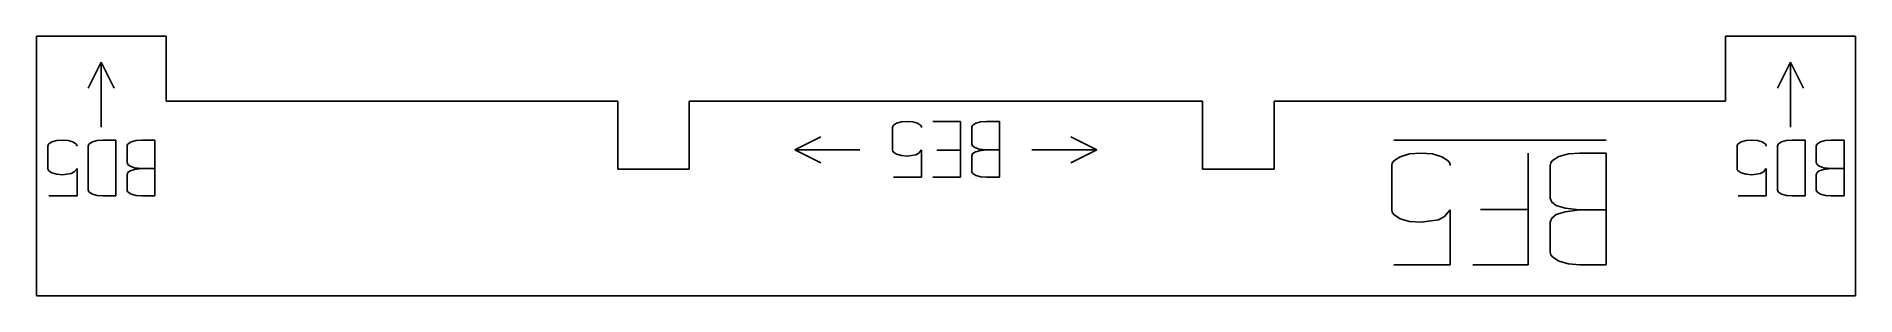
# Model space of a CAD drawing. Header units: millimetres. Extents: x 591 to 731, y -267 to -247.
import ezdxf

# ---------------------------------------------------------------- set-up
doc = ezdxf.new("R2010")
doc.units = ezdxf.units.MM
doc.layers.add('coding', color=2, linetype='Continuous')

msp = doc.modelspace()

# ---------------------------------------------------------------- linework, layer by layer
for p, q in [((600.53, -247.36), (590.53, -247.36)), ((590.53, -247.36), (590.53, -267.36)), ((600.53, -252.36), (600.53, -247.36)), ((720.53, -247.36), (720.53, -252.36)), ((730.53, -247.36), (720.53, -247.36)), ((730.53, -267.36), (730.53, -247.36)), ((635.28, -252.36), (600.53, -252.36)), ((635.28, -257.61), (635.28, -252.36)), ((680.28, -252.36), (640.78, -252.36)), ((640.78, -252.36), (640.78, -257.61)), ((680.28, -257.61), (680.28, -252.36)), ((685.78, -252.36), (685.78, -257.61)), ((720.53, -252.36), (685.78, -252.36)), ((640.78, -257.61), (635.28, -257.61)), ((685.78, -257.61), (680.28, -257.61)), ((590.53, -267.36), (730.53, -267.36))]:
    msp.add_line(p, q)
at = {"layer": 'coding'}
for p, q in [((594.53, -251.36), (595.53, -249.36)), ((595.53, -254.36), (595.53, -249.36)), ((596.53, -251.36), (595.53, -249.36)), ((724.53, -251.36), (725.53, -249.36)), ((725.53, -254.36), (725.53, -249.36)), ((726.53, -251.36), (725.53, -249.36)), ((656.43, -254.31), (656.41, -254.4)), ((656.41, -254.4), (656.43, -254.31)), ((656.41, -254.4), (656.41, -256.11)), ((656.41, -256.11), (656.41, -254.4)), ((656.49, -254.22), (656.43, -254.31)), ((656.43, -254.31), (656.49, -254.22)), ((656.73, -254.06), (656.49, -254.22)), ((656.49, -254.22), (656.73, -254.06)), ((657.1, -253.96), (656.73, -254.06)), ((656.73, -254.06), (657.1, -253.96)), ((657.1, -253.96), (657.54, -253.92)), ((657.54, -253.92), (657.98, -253.96)), ((657.98, -253.96), (658.34, -254.06)), ((658.34, -254.06), (657.98, -253.96)), ((658.34, -254.06), (658.58, -254.22)), ((658.58, -254.22), (658.34, -254.06)), ((658.58, -254.22), (658.64, -254.31)), ((658.64, -254.31), (658.58, -254.22)), ((658.64, -254.31), (658.66, -254.4)), ((658.66, -254.4), (658.64, -254.31)), ((661.66, -253.92), (659.53, -253.92)), ((659.53, -253.92), (661.66, -253.92)), ((661.66, -253.92), (661.66, -258.23)), ((661.66, -256.14), (661.66, -253.92)), ((662.51, -254.4), (662.53, -254.3)), ((662.51, -255.66), (662.51, -254.4)), ((662.53, -254.3), (662.6, -254.21)), ((662.6, -254.21), (662.84, -254.06)), ((662.84, -254.06), (663.2, -253.96)), ((663.2, -253.96), (663.64, -253.92)), ((663.64, -253.92), (664.65, -253.92)), ((664.65, -253.92), (664.65, -256.12)), ((591.43, -255.74), (591.41, -255.84)), ((591.41, -255.84), (591.43, -255.74)), ((591.41, -255.84), (591.41, -257.55)), ((591.41, -257.55), (591.41, -255.84)), ((591.49, -255.65), (591.43, -255.74)), ((591.43, -255.74), (591.49, -255.65)), ((591.73, -255.5), (591.49, -255.65)), ((591.49, -255.65), (591.73, -255.5)), ((592.1, -255.39), (591.73, -255.5)), ((591.73, -255.5), (592.1, -255.39)), ((592.1, -255.39), (592.54, -255.36)), ((592.54, -255.36), (592.98, -255.39)), ((592.98, -255.39), (593.34, -255.5)), ((593.34, -255.5), (592.98, -255.39)), ((593.34, -255.5), (593.58, -255.65)), ((593.58, -255.65), (593.34, -255.5)), ((593.58, -255.65), (593.64, -255.74)), ((593.64, -255.74), (593.58, -255.65)), ((593.64, -255.74), (593.66, -255.84)), ((593.66, -255.84), (593.64, -255.74)), ((594.52, -255.84), (594.54, -255.74)), ((594.52, -259.19), (594.52, -255.84)), ((594.54, -255.74), (594.6, -255.65)), ((594.6, -255.65), (594.84, -255.5)), ((594.84, -255.5), (595.2, -255.39)), ((595.2, -255.39), (595.64, -255.36)), ((595.64, -255.36), (596.66, -255.36)), ((596.66, -255.36), (596.66, -259.67)), ((597.51, -255.84), (597.53, -255.74)), ((597.51, -257.09), (597.51, -255.84)), ((597.53, -255.74), (597.6, -255.65)), ((597.6, -255.65), (597.84, -255.5)), ((597.84, -255.5), (598.2, -255.39)), ((598.2, -255.39), (598.64, -255.36)), ((598.64, -255.36), (599.65, -255.36)), ((599.65, -255.36), (599.65, -257.56)), ((650.91, -255.11), (648.91, -256.11)), ((653.91, -256.11), (648.91, -256.11)), ((650.91, -257.11), (648.91, -256.11)), ((656.41, -256.11), (656.43, -256.21)), ((656.43, -256.21), (656.41, -256.11)), ((658.44, -256.37), (658.66, -256.11)), ((658.66, -256.11), (658.44, -256.37)), ((658.66, -256.11), (658.66, -258.23)), ((658.66, -258.23), (658.66, -256.11)), ((661.66, -256.14), (659.83, -256.14)), ((659.83, -256.14), (661.66, -256.14)), ((661.66, -258.23), (661.66, -256.14)), ((662.57, -255.81), (662.51, -255.66)), ((662.74, -255.94), (662.57, -255.81)), ((663.08, -256.05), (662.74, -255.94)), ((663.09, -256.18), (662.74, -256.29)), ((663.64, -256.12), (663.08, -256.05)), ((663.64, -256.12), (663.09, -256.18)), ((664.65, -256.12), (663.64, -256.12)), ((664.65, -256.12), (664.65, -258.23)), ((667.15, -256.11), (672.15, -256.11)), ((670.15, -255.11), (672.15, -256.11)), ((670.15, -257.11), (672.15, -256.11)), ((711.33, -255.36), (694.99, -255.36)), ((721.43, -255.74), (721.41, -255.84)), ((721.41, -255.84), (721.43, -255.74)), ((721.41, -255.84), (721.41, -257.55)), ((721.41, -257.55), (721.41, -255.84)), ((721.49, -255.65), (721.43, -255.74)), ((721.43, -255.74), (721.49, -255.65)), ((721.73, -255.5), (721.49, -255.65)), ((721.49, -255.65), (721.73, -255.5)), ((722.1, -255.39), (721.73, -255.5)), ((721.73, -255.5), (722.1, -255.39)), ((722.1, -255.39), (722.54, -255.36)), ((722.54, -255.36), (722.98, -255.39)), ((722.98, -255.39), (723.34, -255.5)), ((723.34, -255.5), (722.98, -255.39)), ((723.34, -255.5), (723.58, -255.65)), ((723.58, -255.65), (723.34, -255.5)), ((723.58, -255.65), (723.64, -255.74)), ((723.64, -255.74), (723.58, -255.65)), ((723.64, -255.74), (723.66, -255.84)), ((723.66, -255.84), (723.64, -255.74)), ((724.52, -255.84), (724.54, -255.74)), ((724.52, -259.19), (724.52, -255.84)), ((724.54, -255.74), (724.6, -255.65)), ((724.6, -255.65), (724.84, -255.5)), ((724.84, -255.5), (725.2, -255.39)), ((725.2, -255.39), (725.64, -255.36)), ((725.64, -255.36), (726.66, -255.36)), ((726.66, -255.36), (726.66, -259.67)), ((727.51, -255.84), (727.53, -255.74)), ((727.51, -257.09), (727.51, -255.84)), ((727.53, -255.74), (727.6, -255.65)), ((727.6, -255.65), (727.84, -255.5)), ((727.84, -255.5), (728.2, -255.39)), ((728.2, -255.39), (728.64, -255.36)), ((728.64, -255.36), (729.65, -255.36)), ((729.65, -255.36), (729.65, -257.56)), ((591.41, -257.55), (591.43, -257.65)), ((591.43, -257.65), (591.41, -257.55)), ((593.44, -257.8), (593.66, -257.55)), ((593.66, -257.55), (593.44, -257.8)), ((593.66, -257.55), (593.66, -259.67)), ((593.66, -259.67), (593.66, -257.55)), ((597.57, -257.25), (597.51, -257.09)), ((597.74, -257.38), (597.57, -257.25)), ((598.08, -257.49), (597.74, -257.38)), ((598.64, -257.56), (598.08, -257.49)), ((598.64, -257.56), (598.09, -257.62)), ((599.65, -257.56), (598.64, -257.56)), ((599.65, -257.56), (599.65, -259.67)), ((656.43, -256.21), (656.49, -256.3)), ((656.49, -256.3), (656.43, -256.21)), ((656.49, -256.3), (656.73, -256.45)), ((656.73, -256.45), (656.49, -256.3)), ((656.73, -256.45), (657.1, -256.56)), ((657.1, -256.56), (656.73, -256.45)), ((657.1, -256.56), (657.54, -256.59)), ((657.54, -256.59), (657.1, -256.56)), ((657.54, -256.59), (658.21, -256.49)), ((658.21, -256.49), (657.54, -256.59)), ((658.21, -256.49), (658.44, -256.37)), ((658.44, -256.37), (658.21, -256.49)), ((662.57, -256.43), (662.51, -256.58)), ((662.51, -256.58), (662.51, -257.75)), ((662.74, -256.29), (662.57, -256.43)), ((694.84, -257.32), (694.88, -257.13)), ((694.84, -257.32), (694.84, -260.74)), ((694.88, -257.13), (695, -256.95)), ((695, -256.95), (695.49, -256.64)), ((695.49, -256.64), (696.21, -256.43)), ((696.21, -256.43), (697.09, -256.36)), ((697.09, -256.36), (697.97, -256.43)), ((697.97, -256.43), (698.69, -256.64)), ((699.18, -256.95), (698.69, -256.64)), ((699.18, -256.95), (699.3, -257.13)), ((699.3, -257.13), (699.34, -257.32)), ((705.33, -256.36), (705.33, -260.72)), ((707.08, -257.12), (707.04, -257.32)), ((707.04, -257.32), (707.04, -259.83)), ((707.08, -257.12), (707.21, -256.94)), ((707.21, -256.94), (707.7, -256.63)), ((708.43, -256.43), (707.7, -256.63)), ((709.29, -256.36), (708.43, -256.43)), ((711.33, -256.36), (709.29, -256.36)), ((711.33, -260.75), (711.33, -256.36)), ((721.41, -257.55), (721.43, -257.65)), ((721.43, -257.65), (721.41, -257.55)), ((723.44, -257.8), (723.66, -257.55)), ((723.66, -257.55), (723.44, -257.8)), ((723.66, -257.55), (723.66, -259.67)), ((723.66, -259.67), (723.66, -257.55)), ((727.57, -257.25), (727.51, -257.09)), ((727.74, -257.38), (727.57, -257.25)), ((728.08, -257.49), (727.74, -257.38)), ((728.64, -257.56), (728.08, -257.49)), ((728.64, -257.56), (728.09, -257.62)), ((729.65, -257.56), (728.64, -257.56)), ((729.65, -257.56), (729.65, -259.67)), ((591.43, -257.65), (591.49, -257.73)), ((591.49, -257.73), (591.43, -257.65)), ((591.49, -257.73), (591.73, -257.89)), ((591.73, -257.89), (591.49, -257.73)), ((591.73, -257.89), (592.1, -258)), ((592.1, -258), (591.73, -257.89)), ((592.1, -258), (592.54, -258.03)), ((592.54, -258.03), (592.1, -258)), ((592.54, -258.03), (593.21, -257.93)), ((593.21, -257.93), (592.54, -258.03)), ((593.21, -257.93), (593.44, -257.8)), ((593.44, -257.8), (593.21, -257.93)), ((597.57, -257.86), (597.51, -258.02)), ((597.51, -258.02), (597.51, -259.19)), ((597.74, -257.72), (597.57, -257.86)), ((598.09, -257.62), (597.74, -257.72)), ((658.66, -258.23), (656.49, -258.23)), ((656.49, -258.23), (658.66, -258.23)), ((661.66, -258.23), (659.53, -258.23)), ((659.53, -258.23), (661.66, -258.23)), ((662.51, -257.75), (662.53, -257.84)), ((662.53, -257.84), (662.6, -257.93)), ((662.6, -257.93), (662.84, -258.09)), ((662.84, -258.09), (663.21, -258.19)), ((663.21, -258.19), (663.64, -258.23)), ((663.64, -258.23), (664.65, -258.23)), ((721.43, -257.65), (721.49, -257.73)), ((721.49, -257.73), (721.43, -257.65)), ((721.49, -257.73), (721.73, -257.89)), ((721.73, -257.89), (721.49, -257.73)), ((721.73, -257.89), (722.1, -258)), ((722.1, -258), (721.73, -257.89)), ((722.1, -258), (722.54, -258.03)), ((722.54, -258.03), (722.1, -258)), ((722.54, -258.03), (723.21, -257.93)), ((723.21, -257.93), (722.54, -258.03)), ((723.21, -257.93), (723.44, -257.8)), ((723.44, -257.8), (723.21, -257.93)), ((727.57, -257.86), (727.51, -258.02)), ((727.51, -258.02), (727.51, -259.19)), ((727.74, -257.72), (727.57, -257.86)), ((728.09, -257.62), (727.74, -257.72)), ((593.66, -259.67), (591.49, -259.67)), ((591.49, -259.67), (593.66, -259.67)), ((594.54, -259.28), (594.52, -259.19)), ((594.6, -259.37), (594.54, -259.28)), ((594.84, -259.52), (594.6, -259.37)), ((595.21, -259.63), (594.84, -259.52)), ((595.64, -259.67), (595.21, -259.63)), ((596.66, -259.67), (595.64, -259.67)), ((597.51, -259.19), (597.53, -259.28)), ((597.53, -259.28), (597.6, -259.37)), ((597.6, -259.37), (597.84, -259.52)), ((597.84, -259.52), (598.21, -259.63)), ((598.21, -259.63), (598.64, -259.67)), ((598.64, -259.67), (599.65, -259.67)), ((707.04, -259.83), (707.16, -260.14)), ((707.5, -260.4), (707.16, -260.14)), ((723.66, -259.67), (721.49, -259.67)), ((721.49, -259.67), (723.66, -259.67)), ((724.54, -259.28), (724.52, -259.19)), ((724.6, -259.37), (724.54, -259.28)), ((724.84, -259.52), (724.6, -259.37)), ((725.21, -259.63), (724.84, -259.52)), ((725.64, -259.67), (725.21, -259.63)), ((726.66, -259.67), (725.64, -259.67)), ((727.51, -259.19), (727.53, -259.28)), ((727.53, -259.28), (727.6, -259.37)), ((727.6, -259.37), (727.84, -259.52)), ((727.84, -259.52), (728.21, -259.63)), ((728.21, -259.63), (728.64, -259.67)), ((728.64, -259.67), (729.65, -259.67)), ((694.84, -260.74), (694.88, -260.93)), ((695, -261.11), (694.88, -260.93)), ((695, -261.11), (695.49, -261.42)), ((696.21, -261.63), (695.49, -261.42)), ((696.21, -261.63), (697.09, -261.7)), ((698.44, -261.5), (697.09, -261.7)), ((698.9, -261.25), (698.44, -261.5)), ((699.34, -260.74), (698.9, -261.25)), ((699.34, -264.97), (699.34, -260.74)), ((705.33, -260.72), (701.67, -260.72)), ((705.33, -260.72), (705.33, -264.97)), ((707.16, -261.37), (707.04, -261.68)), ((707.04, -261.68), (707.04, -264.01)), ((707.16, -261.37), (707.5, -261.09)), ((707.5, -260.4), (708.18, -260.62)), ((708.19, -260.88), (707.5, -261.09)), ((708.18, -260.62), (709.29, -260.75)), ((709.29, -260.75), (708.19, -260.88)), ((709.29, -260.75), (711.33, -260.75)), ((711.33, -264.97), (711.33, -260.75)), ((707.04, -264.01), (707.08, -264.2)), ((707.21, -264.37), (707.08, -264.2)), ((707.7, -264.69), (707.21, -264.37)), ((699.34, -264.97), (694.99, -264.97)), ((705.33, -264.97), (701.07, -264.97)), ((708.43, -264.9), (707.7, -264.69)), ((709.29, -264.97), (708.43, -264.9)), ((709.29, -264.97), (711.33, -264.97))]:
    msp.add_line(p, q, dxfattribs=at)

doc.saveas('drawing.dxf')
